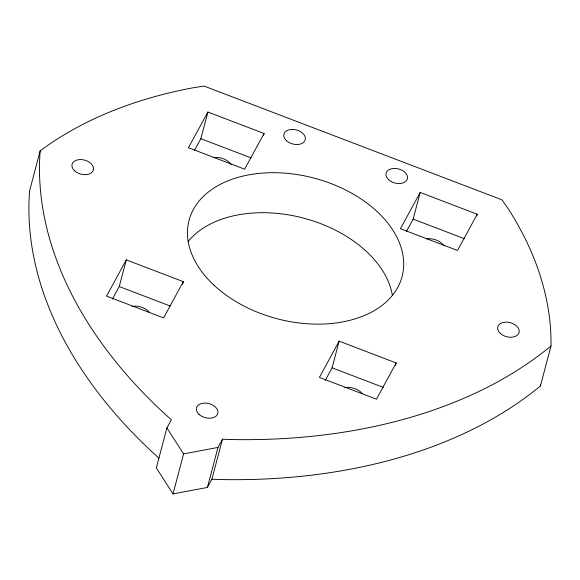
<?xml version="1.0" encoding="UTF-8"?>
<svg xmlns="http://www.w3.org/2000/svg" width="580" height="580" viewBox="0 0 580 580"><rect width="100%" height="100%" fill="white"/><g stroke="black" fill="none" stroke-linecap="round" stroke-linejoin="round"><path stroke-width="0.87" d="M40.151 150.873A510.661 337.038 14.8 0 0 167.671 416.498L171.39 419.681L166.888 427.931L156.317 467.937L173.021 493.921L207.401 487.447L211.903 479.196L217.203 479.464A510.661 337.038 14.8 0 0 540.429 385.968L551 345.963A436.066 287.803 14.8 0 0 508.015 208.445L501.983 199.846L204.095 86.079L192.386 87.913A436.066 287.803 14.8 0 0 40.151 150.873L29.58 190.878A510.661 337.038 14.8 0 0 157.1 456.511L158.956 458.099M112.382 299.149L119.248 286.549L126.295 259.876L183.338 281.662L182.656 284.243M194.358 150.597L200.847 138.7L207.894 112.034L264.081 133.494L263.632 135.213M173.021 493.921L183.592 453.908L166.888 427.931M207.401 487.447L217.971 447.441L222.474 439.19L227.773 439.451A510.661 337.038 14.8 0 0 551 345.963M211.903 479.196L222.474 439.19M325.235 380.444L332.101 367.836L339.148 341.163L396.191 362.95L395.509 365.531M406.275 231.725L413.141 219.124L420.188 192.451L477.231 214.237L476.782 215.956M126.295 259.876L106.546 296.112L163.596 317.898L183.338 281.662M207.894 112.034L188.442 147.719L244.637 169.179L264.081 133.494M339.148 341.163L319.406 377.399L376.449 399.185L396.191 362.95M420.188 192.451L400.447 228.687L457.489 250.473L477.231 214.237M183.592 453.908L217.971 447.441M131.994 306.378L135.336 306.095A13.768 9.091 14.8 0 1 149.64 312.678M413.141 219.124L464.312 238.67M200.847 138.7L251.169 157.919M119.248 286.549L170.418 306.095M332.101 367.836L383.271 387.382M362.087 393.588L360.963 392.261A13.768 9.091 14.8 0 0 344.846 387.665M540.451 384.236A436.066 287.803 14.8 0 1 540.429 385.968M188.05 241.606A110.164 72.71 14.8 0 1 303.253 218.036A110.164 72.71 14.8 0 1 392.355 295.147M213.839 157.535A13.768 9.091 14.8 0 1 231.094 164.56M426.691 238.822A13.768 9.091 14.8 0 1 443.947 245.847M500.257 333.369A11.02 7.272 14.8 0 0 518.643 333.601A11.02 7.272 14.8 0 0 506.384 322.132A11.02 7.272 14.8 0 0 500.257 333.369M74.552 170.796A11.02 7.272 14.8 0 0 92.938 171.028A11.02 7.272 14.8 0 0 80.678 159.558A11.02 7.272 14.8 0 0 74.552 170.796M198.998 414.316A11.02 7.272 14.8 0 0 217.384 414.548A11.02 7.272 14.8 0 0 205.124 403.078A11.02 7.272 14.8 0 0 198.998 414.316M213.868 285.106A110.164 72.71 14.8 0 0 397.742 287.433A110.164 72.71 14.8 0 0 275.116 172.709A110.164 72.71 14.8 0 0 213.868 285.106M286.418 140.643A11.02 7.272 14.8 0 0 304.805 140.875A11.02 7.272 14.8 0 0 292.545 129.405A11.02 7.272 14.8 0 0 286.418 140.643M388.586 179.662A11.02 7.272 14.8 0 0 406.971 179.894A11.02 7.272 14.8 0 0 394.712 168.417A11.02 7.272 14.8 0 0 388.586 179.662"/></g></svg>
